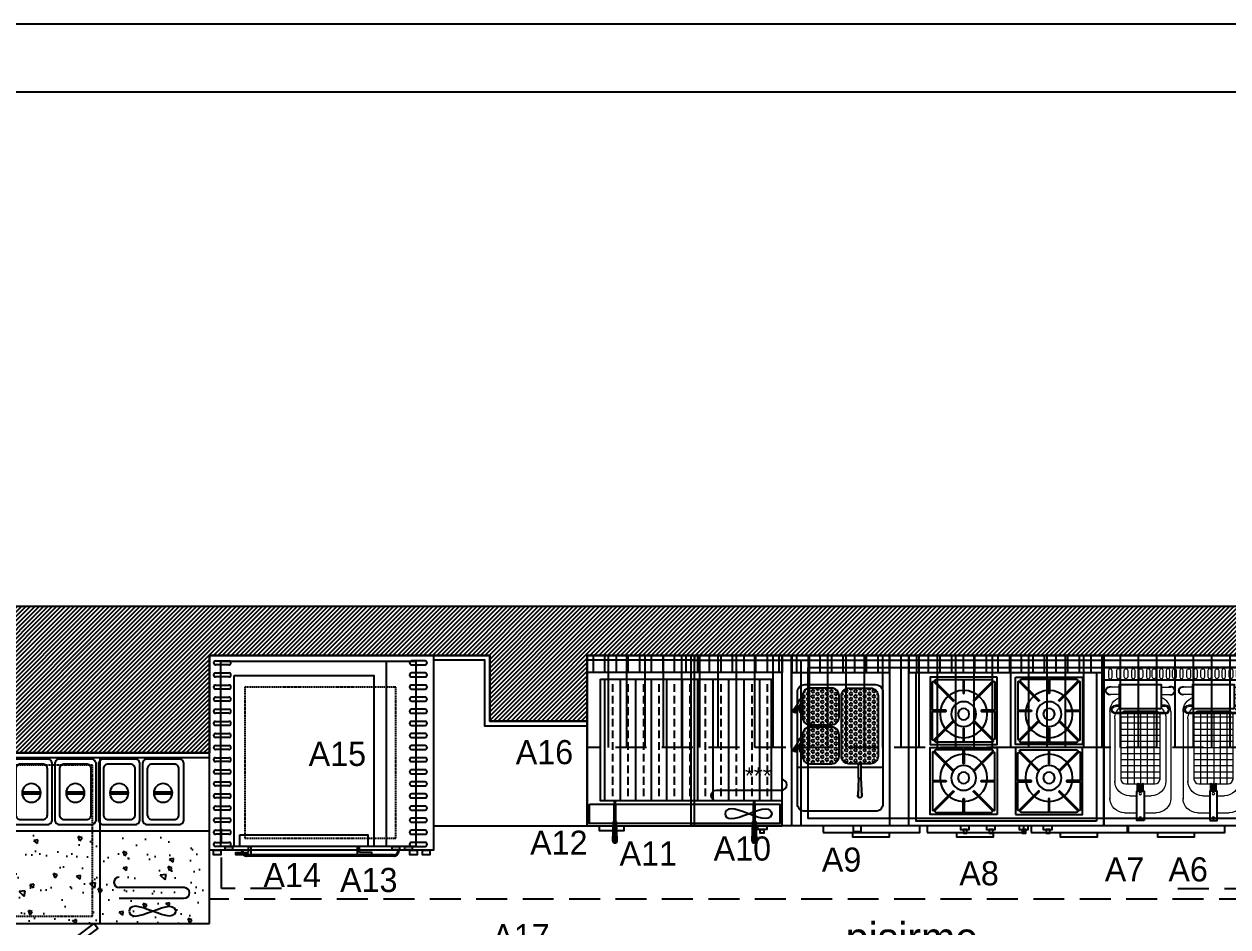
# Model space of a CAD drawing. Header units: millimetres. Extents: x 1322 to 4174, y 1889 to 3847.
# Drawn here: x 2623 to 3117, y 3476.9 to 3847.4 of the extents above; entities that cross this region are included whole.
import ezdxf

# ---------------------------------------------------------------- set-up
doc = ezdxf.new("R2010")
doc.units = ezdxf.units.MM
doc.linetypes.add('DASHED', pattern=[0.75, 0.5, -0.25])
doc.linetypes.add('HIDDENX2', pattern=[19.05, 12.7, -6.35])
doc.layers.add('hatch', color=137, linetype='Continuous')
doc.layers.add('MUTFAKEKİPMAN', color=1, linetype='Continuous')
doc.styles.get("Standard").update_dxf_attribs({"font": 'arial.ttf'})
doc.styles.add('TAKSİM', font='GOTHIC.TTF', dxfattribs={"height": 20})
doc.dimstyles.new('ISO-25', dxfattribs={"dimtxt": 2.5, "dimasz": 2.5, "dimexe": 1.25, "dimexo": 0.625, "dimtad": 1, "dimdec": 0, "dimtxsty": 'Standard', "dimcen": 2.5, "dimadec": 0, "dimazin": 0, "dimtfac": 1, "dimtdec": 0, "dimtmove": 0, "dimatfit": 3, "dimfxl": 1, "dimarcsym": 0})

# ---------------------------------------------------------------- blocks, each defined once
blk = doc.blocks.new('A$C0F9524AD')
at = {"layer": 'MUTFAKEKİPMAN'}
for points in [[(28.7, 57.61, 1), (27.03, 57.61), (27.4, 50.35), (28.33, 50.35)], [(2.19, 39.17, 1), (0.72, 38.39), (2.1, 36.57), (2.93, 37.01)], [(2.19, 23.14, 1), (0.72, 22.36), (2.1, 20.54), (2.93, 20.97)]]:
    blk.add_hatch(color=256, dxfattribs=at).paths.add_polyline_path(points)
h = blk.add_hatch(dxfattribs=at)
h.set_pattern_fill('HEX', color=256, scale=0.2, angle=180, style=0)
h.set_pattern_definition([(360, (-3709.6624, 5056.9235), (-1e-16, -1.099852), [0.635, -1.27]), (240, (-3709.6624, 5056.9235), (-0.95249977, 0.549926), [0.635, -1.27]), (300, (-3709.0274, 5056.9235), (-0.95249977, -0.549926), [0.635, -1.27])])
h.paths.add_polyline_path([(16.36, 29.47, 0.414214), (19.36, 32.47), (19.36, 41.47, 0.414214), (16.36, 44.47), (7.36, 44.47, 0.414214), (4.36, 41.47), (4.36, 32.47, 0.414214), (7.36, 29.47)])
h = blk.add_hatch(dxfattribs=at)
h.set_pattern_fill('HEX', color=256, scale=0.2, angle=180, style=0)
h.set_pattern_definition([(180, (3749.3886, 5040.9235), (-1e-16, -1.099852), [0.635, -1.27]), (300, (3749.3886, 5040.9235), (0.95249977, 0.549926), [0.635, -1.27]), (240, (3748.7536, 5040.9235), (0.95249977, -0.549926), [0.635, -1.27])])
h.paths.add_polyline_path([(32.36, 13.47, 0.414214), (35.36, 16.47), (35.36, 41.47, 0.414214), (32.36, 44.47), (23.36, 44.47, 0.414214), (20.36, 41.47), (20.36, 16.47, 0.414214), (23.36, 13.47)])
h = blk.add_hatch(dxfattribs=at)
h.set_pattern_fill('HEX', color=256, scale=0.2, angle=180, style=0)
h.set_pattern_definition([(360, (-3709.6624, 5040.9235), (-1e-16, -1.099852), [0.635, -1.27]), (240, (-3709.6624, 5040.9235), (-0.95249977, 0.549926), [0.635, -1.27]), (300, (-3709.0274, 5040.9235), (-0.95249977, -0.549926), [0.635, -1.27])])
h.paths.add_polyline_path([(16.36, 13.47, 0.414214), (19.36, 16.47), (19.36, 25.47, 0.414214), (16.36, 28.47), (7.36, 28.47, 0.414214), (4.36, 25.47), (4.36, 16.47, 0.414214), (7.36, 13.47)])
h = blk.add_hatch(dxfattribs=at)
h.set_pattern_fill('ANSI31', color=256, scale=1.5, angle=225, style=0)
h.set_pattern_definition([(270, (3692.638, 5064.124), (4.7625, -1e-15), [])])
h.paths.add_polyline_path([(0, 7), (0, 0), (40, 0), (40, 7)])
for p, q in [((27.4, 50.35), (27.03, 57.61)), ((28.33, 50.35), (28.7, 57.61)), ((27.4, 50.35), (28.33, 50.35)), ((27.4, 45.97), (2.32, 45.97)), ((37.32, 45.97), (28.33, 45.97)), ((2.1, 36.57), (0.72, 38.39)), ((2.1, 36.57), (2.93, 37.01)), ((2.93, 37.01), (2.19, 39.17)), ((2.1, 20.54), (0.72, 22.36)), ((2.1, 20.54), (2.93, 20.97)), ((2.93, 20.97), (2.19, 23.14))]:
    blk.add_line(p, q, dxfattribs=at)
for points in [[(40, 70), (0, 70), (0, 0), (40, 0)], [(28.5, 70), (25.22, 70), (25.22, 72.31), (28.5, 72.31)], [(40, 0), (0, 0), (0, 7), (40, 7)]]:
    blk.add_lwpolyline(points, close=True, dxfattribs=at)
for points in [[(37.32, 52.32), (37.32, 60.97, 0.414214), (34.32, 63.97), (5.32, 63.97, 0.414214), (2.32, 60.97), (2.32, 52.4)], [(2.32, 61.97), (2.32, 14.97, 0.414214), (5.32, 11.97), (34.32, 11.97, 0.414214), (37.32, 14.97), (37.32, 52.32)]]:
    blk.add_lwpolyline(points, format="xyb", dxfattribs=at)
for points in [[(27.4, 50.35), (27.4, 44.47), (28.33, 44.47), (28.33, 50.35)], [(4.28, 34.46), (4.28, 39.54), (3.34, 39.54), (3.34, 36.22)], [(4.28, 38.95), (4.28, 39.54)], [(2.1, 36.57), (3.45, 34.03), (4.28, 34.46), (2.93, 37.01)], [(2.1, 20.54), (3.45, 17.99), (4.28, 18.43), (2.93, 20.97)], [(4.28, 18.43), (4.28, 23.51), (3.34, 23.51), (3.34, 20.19)], [(4.28, 22.92), (4.28, 23.51)]]:
    blk.add_lwpolyline(points, dxfattribs=at)
for points in [[(7.36, 44.47), (16.36, 44.47, -0.414214), (19.36, 41.47), (19.36, 32.47, -0.414214), (16.36, 29.47), (7.36, 29.47, -0.414214), (4.36, 32.47), (4.36, 41.47, -0.414214)], [(32.36, 44.47), (23.36, 44.47, 0.414214), (20.36, 41.47), (20.36, 16.47, 0.414214), (23.36, 13.47), (32.36, 13.47, 0.414214), (35.36, 16.47), (35.36, 41.47, 0.414214)], [(7.36, 28.47), (16.36, 28.47, -0.414214), (19.36, 25.47), (19.36, 16.47, -0.414214), (16.36, 13.47), (7.36, 13.47, -0.414214), (4.36, 16.47), (4.36, 25.47, -0.414214)]]:
    blk.add_lwpolyline(points, format="xyb", close=True, dxfattribs=at)
for centre, start, end in [((27.86, 57.61), 341.437, 198.563), ((1.46, 38.78), 9.3801, 226.506), ((1.46, 22.75), 9.3801, 226.506)]:
    blk.add_arc(centre, 0.835, start, end, dxfattribs=at)
blk = doc.blocks.new('A$C71D9588E')
at = {"layer": 'MUTFAKEKİPMAN', "linetype": 'Continuous', "lineweight": 0}
for p, q in [((6.5, 57), (2.5, 57)), ((23.5, 57), (27.5, 57)), ((36.5, 57), (32.5, 57)), ((53.5, 57), (57.5, 57)), ((6.5, 54), (2.5, 54)), ((4.75, 49.5), (6.5, 49.5)), ((23.5, 54), (27.5, 54)), ((23.5, 49.5), (25.25, 49.5)), ((36.5, 54), (32.5, 54)), ((34.75, 49.5), (36.5, 49.5)), ((53.5, 54), (57.5, 54)), ((53.5, 49.5), (55.25, 49.5)), ((2.5, 47), (2.5, 11)), ((4.75, 49), (6.5, 49)), ((4.75, 46.5), (25.25, 46.5)), ((4.75, 46), (25.25, 46)), ((7, 45.25), (7, 18.85)), ((23, 44.75), (7, 44.75)), ((21, 47.25), (9, 47.25)), ((9.5, 47.25), (9.5, 46.5)), ((9.5, 46), (9.5, 17.25)), ((12.2, 47.25), (12.2, 46.5)), ((12.2, 46), (12.2, 17.25)), ((14.9, 47.25), (14.9, 46.5)), ((14.9, 46), (14.9, 17.25)), ((17.6, 47.25), (17.6, 46.5)), ((17.6, 46), (17.6, 17.25)), ((20.3, 47.25), (20.3, 46.5)), ((20.3, 46), (20.3, 17.25)), ((23, 45.25), (23, 18.85)), ((23.5, 49), (25.25, 49)), ((27.5, 47), (27.5, 11)), ((32.5, 47), (32.5, 11)), ((34.75, 49), (36.5, 49)), ((34.75, 46.5), (55.25, 46.5)), ((34.75, 46), (55.25, 46)), ((37, 45.25), (37, 18.85)), ((53, 44.75), (37, 44.75)), ((51, 47.25), (39, 47.25)), ((39.5, 47.25), (39.5, 46.5)), ((39.5, 46), (39.5, 17.25)), ((42.2, 47.25), (42.2, 46.5)), ((42.2, 46), (42.2, 17.25)), ((44.9, 47.25), (44.9, 46.5)), ((44.9, 46), (44.9, 17.25)), ((47.6, 47.25), (47.6, 46.5)), ((47.6, 46), (47.6, 17.25)), ((50.3, 47.25), (50.3, 46.5)), ((50.3, 46), (50.3, 17.25)), ((53, 45.25), (53, 18.85)), ((53.5, 49), (55.25, 49)), ((57.5, 47), (57.5, 11)), ((4.5, 44), (4.5, 18)), ((23, 42.25), (7, 42.25)), ((23, 39.75), (7, 39.75)), ((25.5, 44), (25.5, 18)), ((34.5, 44), (34.5, 18)), ((53, 42.25), (37, 42.25)), ((53, 39.75), (37, 39.75)), ((55.5, 44), (55.5, 18)), ((23, 37.25), (7, 37.25)), ((23, 34.75), (7, 34.75)), ((53, 37.25), (37, 37.25)), ((53, 34.75), (37, 34.75)), ((23, 32.25), (7, 32.25)), ((23, 29.75), (7, 29.75)), ((53, 32.25), (37, 32.25)), ((53, 29.75), (37, 29.75)), ((23, 27.25), (7, 27.25)), ((23, 24.75), (7, 24.75)), ((53, 27.25), (37, 27.25)), ((53, 24.75), (37, 24.75)), ((23, 22.25), (7, 22.25)), ((53, 22.25), (37, 22.25)), ((23, 19.75), (7, 19.75)), ((13.75, 17.25), (9, 17.25)), ((13.75, 14.25), (13.75, 17.25)), ((14.25, 14.25), (14.25, 17.25)), ((14.75, 17.25), (14.25, 17.25)), ((14.75, 14.25), (14.75, 17.25)), ((15.25, 14.25), (15.25, 17.25)), ((15.75, 17.25), (15.25, 17.25)), ((15.75, 14.25), (15.75, 17.25)), ((16.25, 14.25), (16.25, 17.25)), ((21, 17.25), (16.25, 17.25)), ((53, 19.75), (37, 19.75)), ((43.75, 17.25), (39, 17.25)), ((43.75, 14.25), (43.75, 17.25)), ((44.25, 14.25), (44.25, 17.25)), ((44.75, 17.25), (44.25, 17.25)), ((44.75, 14.25), (44.75, 17.25)), ((45.25, 14.25), (45.25, 17.25)), ((45.75, 17.25), (45.25, 17.25)), ((45.75, 14.25), (45.75, 17.25)), ((46.25, 14.25), (46.25, 17.25)), ((51, 17.25), (46.25, 17.25)), ((13.5, 12.4), (10.5, 12.4)), ((19.5, 12.4), (16.5, 12.4)), ((43.5, 12.4), (40.5, 12.4)), ((49.5, 12.4), (46.5, 12.4)), ((13.5, 5.4), (8.5, 5.4)), ((21.5, 5.4), (16.5, 5.4)), ((43.5, 5.4), (38.5, 5.4)), ((51.5, 5.4), (46.5, 5.4))]:
    blk.add_line(p, q, dxfattribs=at)
at = {"layer": 'MUTFAKEKİPMAN'}
for points in [[(0, 65), (60, 65), (60, 60), (0, 60)], [(0, 0), (60, 0), (60, 60), (0, 60)], [(6.5, 48), (23.5, 48), (23.5, 58), (6.5, 58)], [(36.5, 48), (53.5, 48), (53.5, 58), (36.5, 58)], [(16.5, 2.25), (13.5, 2.25), (13.5, 14.25), (16.5, 14.25)], [(43.5, 2.25), (46.5, 2.25), (46.5, 14.25), (43.5, 14.25)]]:
    blk.add_lwpolyline(points, close=True, dxfattribs=at)
at = {"layer": 'MUTFAKEKİPMAN', "linetype": 'Continuous', "lineweight": 0}
for points in [[(2.62, 63.78, 0.999894), (1.12, 63.78), (1.12, 61.18, 1), (2.62, 61.18), (2.62, 63.78)], [(5.62, 63.78), (5.62, 61.18, -1), (4.12, 61.18), (4.12, 63.78, -0.999894), (5.62, 63.78)], [(8.55, 63.78, 0.999894), (7.05, 63.78), (7.05, 61.18, 1), (8.55, 61.18), (8.55, 63.78)], [(11.55, 63.78), (11.55, 61.18, -1), (10.05, 61.18), (10.05, 63.78, -0.999894), (11.55, 63.78)], [(14.3, 63.78, 0.999894), (12.8, 63.78), (12.8, 61.18, 1), (14.3, 61.18), (14.3, 63.78)], [(17.3, 63.78), (17.3, 61.18, -1), (15.8, 61.18), (15.8, 63.78, -0.999894), (17.3, 63.78)], [(20.12, 63.78, 0.999894), (18.62, 63.78), (18.62, 61.18, 1), (20.12, 61.18), (20.12, 63.78)], [(23.12, 63.78), (23.12, 61.18, -1), (21.62, 61.18), (21.62, 63.78, -0.999894), (23.12, 63.78)], [(25.87, 63.78, 0.999894), (24.37, 63.78), (24.37, 61.18, 1), (25.87, 61.18), (25.87, 63.78)], [(28.87, 63.78), (28.87, 61.18, -1), (27.37, 61.18), (27.37, 63.78, -0.999894), (28.87, 63.78)], [(31.75, 63.78, 0.999894), (30.25, 63.78), (30.25, 61.18, 1), (31.75, 61.18), (31.75, 63.78)], [(34.35, 63.78), (34.35, 61.18, -1), (32.85, 61.18), (32.85, 63.78, -0.999894), (34.35, 63.78)], [(37.14, 63.78), (37.14, 61.18, -1), (35.64, 61.18), (35.64, 63.78, -0.999894), (37.14, 63.78)], [(40.13, 63.78, 0.999894), (38.63, 63.78), (38.63, 61.18, 1), (40.13, 61.18), (40.13, 63.78)], [(42.54, 63.78), (42.54, 61.18, -1), (41.04, 61.18), (41.04, 63.78, -0.999894), (42.54, 63.78)], [(45.54, 63.78, 0.999894), (44.04, 63.78), (44.04, 61.18, 1), (45.54, 61.18), (45.54, 63.78)], [(48.64, 63.78), (48.64, 61.18, -1), (47.14, 61.18), (47.14, 63.78, -0.999894), (48.64, 63.78)], [(51.64, 63.78, 0.999894), (50.14, 63.78), (50.14, 61.18, 1), (51.64, 61.18), (51.64, 63.78)], [(54.75, 63.78), (54.75, 61.18, -1), (53.25, 61.18), (53.25, 63.78, -0.999894), (54.75, 63.78)], [(58.13, 63.68), (58.13, 61.08, -1), (56.63, 61.08), (56.63, 63.68, -0.999894), (58.13, 63.68)]]:
    blk.add_lwpolyline(points, format="xyb", dxfattribs=at)
for centre in [(15, 13.25), (45, 13.25), (15, 3.25), (45, 3.25)]:
    blk.add_circle(centre, 0.5, dxfattribs=at)
at = {"layer": 'MUTFAKEKİPMAN', "linetype": 'Continuous', "lineweight": 0, "extrusion": (0, 0, -1)}
for centre, radius, start, end in [((-2.5, 55.5), 1.8, 236.4427, 123.5573), ((-2.5, 55.5), 1.5, 270.0011, 90), ((-32.5, 55.5), 1.8, 236.4427, 123.5573), ((-32.5, 55.5), 1.5, 270.0011, 90), ((-8.5, 47), 6, 0, 70.5288), ((-4.75, 47.75), 1.75, 270, 90), ((-38.5, 47), 6, 0, 70.5288), ((-34.75, 47.75), 1.75, 270, 90), ((-4.75, 47.75), 1.25, 270, 90), ((-34.75, 47.75), 1.25, 270, 90), ((-9, 19.25), 2, 270, 0), ((-21, 19.25), 2, 180, 270), ((-39, 19.25), 2, 270, 0), ((-51, 19.25), 2, 180, 270)]:
    blk.add_arc(centre, radius, start, end, dxfattribs=at)
at = {"layer": 'MUTFAKEKİPMAN', "linetype": 'Continuous', "lineweight": 0}
for centre, radius, start, end in [((27.5, 55.5), 1.8, 236.4427, 123.5573), ((27.5, 55.5), 1.5, 270.0011, 90), ((57.5, 55.5), 1.8, 236.4427, 123.5573), ((57.5, 55.5), 1.5, 270.0011, 90), ((21.5, 47), 6, 0, 70.5288), ((25.25, 47.75), 1.75, 270, 90), ((51.5, 47), 6, 0, 70.5288), ((55.25, 47.75), 1.75, 270, 90), ((10.5, 44), 6, 160.5288, 180), ((10.5, 44), 6, 131.8103, 155.3757), ((9, 45.25), 2, 157.9757, 180), ((9, 45.25), 2, 90, 141.3178), ((21, 45.25), 2, 38.6822, 90), ((21, 45.25), 2, 0, 22.0243), ((19.5, 44), 6, 24.6243, 48.1897), ((19.5, 44), 6, 0, 19.4712), ((25.25, 47.75), 1.25, 270, 90), ((40.5, 44), 6, 160.5288, 180), ((40.5, 44), 6, 131.8103, 155.3757), ((39, 45.25), 2, 157.9757, 180), ((39, 45.25), 2, 90, 141.3178), ((51, 45.25), 2, 38.6822, 90), ((51, 45.25), 2, 0, 22.0243), ((49.5, 44), 6, 24.6243, 48.1897), ((49.5, 44), 6, 0, 19.4712), ((55.25, 47.75), 1.25, 270, 90), ((10.5, 18.4), 6, 180, 270), ((14, 17.25), 0.25, 0, 180), ((15, 17.25), 0.25, 0, 180), ((16, 17.25), 0.25, 0, 180), ((19.5, 18.4), 6, 270, 0), ((40.5, 18.4), 6, 180, 270), ((44, 17.25), 0.25, 0, 180), ((45, 17.25), 0.25, 0, 180), ((46, 17.25), 0.25, 0, 180), ((49.5, 18.4), 6, 270, 0), ((8.5, 11.4), 6, 180, 270), ((21.5, 11.4), 6, 270, 0), ((38.5, 11.4), 6, 180, 270), ((51.5, 11.4), 6, 270, 0)]:
    blk.add_arc(centre, radius, start, end, dxfattribs=at)
blk = doc.blocks.new('A$C69144682')
at = {"layer": 'MUTFAKEKİPMAN'}
for points in [[(0, 82.35), (92, 82.35), (92, 2.35), (0, 2.35)], [(1.67, 2.35), (4.73, 2.35), (4.73, 0.44), (1.67, 0.44)], [(82.21, 2.35), (85.28, 2.35), (85.28, 0.44), (82.21, 0.44)], [(87.4, 2.35), (90.46, 2.35), (90.46, 0.44), (87.4, 0.44)]]:
    blk.add_lwpolyline(points, close=True, dxfattribs=at)
for points in [[(2.52, 80.1), (8.02, 80.1)], [(88.48, 80.1), (82.98, 80.1)], [(8.02, 78.47), (2.52, 78.47)], [(2.52, 75.13), (8.02, 75.13)], [(82.98, 78.47), (88.48, 78.47)], [(88.48, 75.13), (82.98, 75.13)], [(8.02, 73.5), (2.52, 73.5)], [(2.52, 70.16), (8.02, 70.16)], [(82.98, 73.5), (88.48, 73.5)], [(88.48, 70.16), (82.98, 70.16)], [(8.02, 68.53), (2.52, 68.53)], [(2.52, 65.2), (8.02, 65.2)], [(82.98, 68.53), (88.48, 68.53)], [(88.48, 65.2), (82.98, 65.2)], [(8.02, 63.57), (2.52, 63.57)], [(2.52, 60.23), (8.02, 60.23)], [(82.98, 63.57), (88.48, 63.57)], [(88.48, 60.23), (82.98, 60.23)], [(8.02, 58.6), (2.52, 58.6)], [(2.52, 55.26), (8.02, 55.26)], [(82.98, 58.6), (88.48, 58.6)], [(88.48, 55.26), (82.98, 55.26)], [(8.02, 53.63), (2.52, 53.63)], [(2.52, 50.3), (8.02, 50.3)], [(82.98, 53.63), (88.48, 53.63)], [(88.48, 50.3), (82.98, 50.3)], [(8.02, 48.67), (2.52, 48.67)], [(2.52, 45.33), (8.02, 45.33)], [(82.98, 48.67), (88.48, 48.67)], [(88.48, 45.33), (82.98, 45.33)], [(8.02, 43.7), (2.52, 43.7)], [(2.52, 40.36), (8.02, 40.36)], [(82.98, 43.7), (88.48, 43.7)], [(88.48, 40.36), (82.98, 40.36)], [(8.02, 38.73), (2.52, 38.73)], [(2.52, 35.39), (8.02, 35.39)], [(82.98, 38.73), (88.48, 38.73)], [(88.48, 35.39), (82.98, 35.39)], [(8.02, 33.77), (2.52, 33.77)], [(2.52, 30.43), (8.02, 30.43)], [(82.98, 33.77), (88.48, 33.77)], [(88.48, 30.43), (82.98, 30.43)], [(8.02, 28.8), (2.52, 28.8)], [(2.52, 25.46), (8.02, 25.46)], [(82.98, 28.8), (88.48, 28.8)], [(88.48, 25.46), (82.98, 25.46)], [(8.02, 23.83), (2.52, 23.83)], [(2.52, 20.49), (8.02, 20.49)], [(82.98, 23.83), (88.48, 23.83)], [(88.48, 20.49), (82.98, 20.49)], [(8.02, 18.87), (2.52, 18.87)], [(2.52, 15.53), (8.02, 15.53)], [(82.98, 18.87), (88.48, 18.87)], [(88.48, 15.53), (82.98, 15.53)], [(8.02, 13.9), (2.52, 13.9)], [(2.52, 10.56), (8.02, 10.56)], [(82.98, 13.9), (88.48, 13.9)], [(88.48, 10.56), (82.98, 10.56)], [(8.02, 8.93), (2.52, 8.93)], [(2.52, 5.59), (8.02, 5.59)], [(82.98, 8.93), (88.48, 8.93)], [(88.48, 5.59), (82.98, 5.59)], [(8.02, 3.97), (2.52, 3.97)], [(82.98, 3.97), (88.48, 3.97)]]:
    blk.add_lwpolyline(points, dxfattribs=at)
at = {"layer": 'MUTFAKEKİPMAN', "linetype": 'DASHED'}
blk.add_lwpolyline([(14.51, 7.35), (76.51, 7.35), (76.51, 69.35), (14.51, 69.35)], close=True, dxfattribs=at)
at = {"layer": 'MUTFAKEKİPMAN', "linetype": 'HIDDENX2', "ltscale": 10}
for points in [[(77.26, 2.35), (77.77, 2.35), (77.77, 2, -0.414214), (75.77, 0), (15.25, 0, -0.414214), (13.25, 2), (13.25, 2.35), (13.76, 2.35)], [(77.26, 2.35, -0.472507), (75.77, 0.5), (15.25, 0.5, -0.472507), (13.76, 2.35)]]:
    blk.add_lwpolyline(points, format="xyb", dxfattribs=at)
at = {"layer": 'MUTFAKEKİPMAN'}
for centre, start, end in [((2.52, 79.28), 90, 270), ((8.02, 79.28), 270, 90), ((82.98, 79.28), 90, 270), ((88.48, 79.28), 270, 90), ((2.52, 74.32), 90, 270), ((8.02, 74.32), 270, 90), ((82.98, 74.32), 90, 270), ((88.48, 74.32), 270, 90), ((2.52, 69.35), 90, 270), ((8.02, 69.35), 270, 90), ((82.98, 69.35), 90, 270), ((88.48, 69.35), 270, 90), ((2.52, 64.38), 90, 270), ((8.02, 64.38), 270, 90), ((82.98, 64.38), 90, 270), ((88.48, 64.38), 270, 90), ((2.52, 59.41), 90, 270), ((8.02, 59.41), 270, 90), ((82.98, 59.41), 90, 270), ((88.48, 59.41), 270, 90), ((2.52, 54.45), 90, 270), ((8.02, 54.45), 270, 90), ((82.98, 54.45), 90, 270), ((88.48, 54.45), 270, 90), ((2.52, 49.48), 90, 270), ((8.02, 49.48), 270, 90), ((82.98, 49.48), 90, 270), ((88.48, 49.48), 270, 90), ((2.52, 44.51), 90, 270), ((8.02, 44.51), 270, 90), ((82.98, 44.51), 90, 270), ((88.48, 44.51), 270, 90), ((2.52, 39.55), 90, 270), ((8.02, 39.55), 270, 90), ((82.98, 39.55), 90, 270), ((88.48, 39.55), 270, 90), ((2.52, 34.58), 90, 270), ((8.02, 34.58), 270, 90), ((82.98, 34.58), 90, 270), ((88.48, 34.58), 270, 90), ((2.52, 29.61), 90, 270), ((8.02, 29.61), 270, 90), ((82.98, 29.61), 90, 270), ((88.48, 29.61), 270, 90), ((2.52, 24.65), 90, 270), ((8.02, 24.65), 270, 90), ((82.98, 24.65), 90, 270), ((88.48, 24.65), 270, 90), ((2.52, 19.68), 90, 270), ((8.02, 19.68), 270, 90), ((82.98, 19.68), 90, 270), ((88.48, 19.68), 270, 90), ((2.52, 14.71), 90, 270), ((8.02, 14.71), 270, 90), ((82.98, 14.71), 90, 270), ((88.48, 14.71), 270, 90), ((2.52, 9.75), 90, 270), ((8.02, 9.75), 270, 90), ((82.98, 9.75), 90, 270), ((88.48, 9.75), 270, 90), ((2.52, 4.78), 90, 270), ((8.02, 4.78), 270, 90), ((82.98, 4.78), 90, 270), ((88.48, 4.78), 270, 90)]:
    blk.add_arc(centre, 0.814, start, end, dxfattribs=at)
blk = doc.blocks.new('A$C481A7C13')
at = {"layer": 'MUTFAKEKİPMAN'}
h = blk.add_hatch(dxfattribs=at)
h.set_pattern_fill('ANSI31', color=256, scale=1.5, angle=45, style=0)
h.set_pattern_definition([(90, (-2508.419, -6412.801), (-4.7625, 9e-16), [])])
h.paths.add_polyline_path([(0, 72.92), (0, 65.92), (80, 65.92), (80, 72.92)])
for points in [[(0, 2.92), (80, 2.92), (80, 72.92), (0, 72.92)], [(80, 65.92), (0, 65.92), (0, 72.92), (80, 72.92)], [(3, 4.92), (77, 4.92), (77, 65.92), (3, 65.92)], [(21.2, 2.92), (24.84, 2.92), (24.84, 1.46), (21.2, 1.46)], [(22.17, 1.46), (23.62, 1.46), (23.62, 0), (22.17, 0)], [(31.05, 2.92), (34.69, 2.92), (34.69, 1.46), (31.05, 1.46)], [(32.02, 1.46), (33.47, 1.46), (33.47, 0), (32.02, 0)], [(44.56, 2.92), (48.2, 2.92), (48.2, 1.46), (44.56, 1.46)], [(45.52, 1.46), (46.98, 1.46), (46.98, 0), (45.52, 0)], [(55.2, 2.92), (58.84, 2.92), (58.84, 1.46), (55.2, 1.46)], [(56.16, 1.46), (57.62, 1.46), (57.62, 0), (56.16, 0)]]:
    blk.add_lwpolyline(points, close=True, dxfattribs=at)
for points in [[(36.24, 63.92), (8.73, 63.92), (8.73, 36.4), (36.24, 36.4), (36.24, 63.92)], [(43.76, 63.92), (71.27, 63.92), (71.27, 36.4), (43.76, 36.4), (43.76, 63.92)], [(36.24, 7.55), (8.73, 7.55), (8.73, 35.06), (36.24, 35.06), (36.24, 7.55)], [(43.76, 7.55), (71.27, 7.55), (71.27, 35.06), (43.76, 35.06), (43.76, 7.55)]]:
    blk.add_lwpolyline(points, dxfattribs=at)
for points in [[(22.25, 62.97), (22.25, 57.5, 0.414214), (22.44, 57.31), (22.53, 57.31, 0.414214), (22.72, 57.5), (22.72, 62.97), (33.82, 62.97, -0.668179), (34.16, 62.17), (26.51, 54.52, 0.810443), (26.89, 54.24), (34.81, 62.16, -0.668179), (35.3, 61.96), (35.3, 50.4), (29.82, 50.4, 0.414214), (29.63, 50.21), (29.63, 50.11, 0.414214), (29.82, 49.92), (35.3, 49.92), (35.3, 38.82, -0.668179), (34.49, 38.49), (26.85, 46.13, 0.810443), (26.56, 45.75), (34.48, 37.83, -0.668179), (34.28, 37.35), (22.72, 37.35), (22.72, 42.82, 0.414214), (22.53, 43.01), (22.44, 43.01, 0.414214), (22.25, 42.82), (22.25, 37.35), (11.14, 37.35, -0.668179), (10.81, 38.15), (18.45, 45.79, 0.810443), (18.07, 46.08), (10.15, 38.16, -0.668179), (9.67, 38.36), (9.67, 49.92), (15.14, 49.92, 0.414214), (15.33, 50.11), (15.33, 50.21, 0.414214), (15.14, 50.4), (9.67, 50.4), (9.67, 61.96, -0.668179), (10.15, 62.16), (18.07, 54.24, 0.810443), (18.45, 54.52), (10.81, 62.17, -0.668179), (11.14, 62.97)], [(57.75, 62.97), (57.75, 57.5, -0.414214), (57.56, 57.31), (57.47, 57.31, -0.414214), (57.28, 57.5), (57.28, 62.97), (46.18, 62.97, 0.668179), (45.84, 62.17), (53.49, 54.52, -0.810443), (53.11, 54.24), (45.19, 62.16, 0.668179), (44.7, 61.96), (44.7, 50.4), (50.18, 50.4, -0.414214), (50.37, 50.21), (50.37, 50.11, -0.414214), (50.18, 49.92), (44.7, 49.92), (44.7, 38.82, 0.668179), (45.51, 38.49), (53.15, 46.13, -0.810443), (53.44, 45.75), (45.52, 37.83, 0.668179), (45.72, 37.35), (57.28, 37.35), (57.28, 42.82, -0.414214), (57.47, 43.01), (57.56, 43.01, -0.414214), (57.75, 42.82), (57.75, 37.35), (68.86, 37.35, 0.668179), (69.19, 38.15), (61.55, 45.79, -0.810443), (61.93, 46.08), (69.85, 38.16, 0.668179), (70.33, 38.36), (70.33, 49.92), (64.86, 49.92, -0.414214), (64.67, 50.11), (64.67, 50.21, -0.414214), (64.86, 50.4), (70.33, 50.4), (70.33, 61.96, 0.668179), (69.85, 62.16), (61.93, 54.24, -0.810443), (61.55, 54.52), (69.19, 62.17, 0.668179), (68.86, 62.97)], [(22.25, 8.49), (22.25, 13.97, -0.414214), (22.44, 14.16), (22.53, 14.16, -0.414214), (22.72, 13.97), (22.72, 8.49), (33.82, 8.49, 0.668179), (34.16, 9.3), (26.51, 16.94, -0.810443), (26.89, 17.23), (34.81, 9.31, 0.668179), (35.3, 9.51), (35.3, 21.07), (29.82, 21.07, -0.414214), (29.63, 21.26), (29.63, 21.35, -0.414214), (29.82, 21.54), (35.3, 21.54), (35.3, 32.65, 0.668179), (34.49, 32.98), (26.85, 25.34, -0.810443), (26.56, 25.72), (34.48, 33.64, 0.668179), (34.28, 34.12), (22.72, 34.12), (22.72, 28.65, -0.414214), (22.53, 28.46), (22.44, 28.46, -0.414214), (22.25, 28.65), (22.25, 34.12), (11.14, 34.12, 0.668179), (10.81, 33.31), (18.45, 25.67, -0.810443), (18.07, 25.38), (10.15, 33.3, 0.668179), (9.67, 33.1), (9.67, 21.54), (15.14, 21.54, -0.414214), (15.33, 21.35), (15.33, 21.26, -0.414214), (15.14, 21.07), (9.67, 21.07), (9.67, 9.51, 0.668179), (10.15, 9.31), (18.07, 17.23, -0.810443), (18.45, 16.94), (10.81, 9.3, 0.668179), (11.14, 8.49)], [(57.75, 8.49), (57.75, 13.97, 0.414214), (57.56, 14.16), (57.47, 14.16, 0.414214), (57.28, 13.97), (57.28, 8.49), (46.18, 8.49, -0.668179), (45.84, 9.3), (53.49, 16.94, 0.810443), (53.11, 17.23), (45.19, 9.31, -0.668179), (44.7, 9.51), (44.7, 21.07), (50.18, 21.07, 0.414214), (50.37, 21.26), (50.37, 21.35, 0.414214), (50.18, 21.54), (44.7, 21.54), (44.7, 32.65, -0.668179), (45.51, 32.98), (53.15, 25.34, 0.810443), (53.44, 25.72), (45.52, 33.64, -0.668179), (45.72, 34.12), (57.28, 34.12), (57.28, 28.65, 0.414214), (57.47, 28.46), (57.56, 28.46, 0.414214), (57.75, 28.65), (57.75, 34.12), (68.86, 34.12, -0.668179), (69.19, 33.31), (61.55, 25.67, 0.810443), (61.93, 25.38), (69.85, 33.3, -0.668179), (70.33, 33.1), (70.33, 21.54), (64.86, 21.54, 0.414214), (64.67, 21.35), (64.67, 21.26, 0.414214), (64.86, 21.07), (70.33, 21.07), (70.33, 9.51, -0.668179), (69.85, 9.31), (61.93, 17.23, 0.810443), (61.55, 16.94), (69.19, 9.3, -0.668179), (68.86, 8.49)]]:
    blk.add_lwpolyline(points, format="xyb", close=True, dxfattribs=at)
for centre, radius in [((22.48, 48.82), 9.68), ((57.52, 48.82), 9.68), ((22.48, 48.82), 5.09), ((22.48, 48.82), 2.34), ((57.52, 48.82), 5.09), ((57.52, 48.82), 2.34), ((22.48, 22.65), 9.68), ((57.52, 22.65), 9.68), ((22.48, 22.65), 5.09), ((22.48, 22.65), 2.34), ((57.52, 22.65), 5.09), ((57.52, 22.65), 2.34)]:
    blk.add_circle(centre, radius, dxfattribs=at)
blk = doc.blocks.new('A$C599F449E')
at = {"layer": 'MUTFAKEKİPMAN'}
blk.add_line((67.85, 79.54), (67.85, 3.54), dxfattribs=at)
for points in [[(0, 79.54), (80, 79.54), (80, 3.54), (0, 3.54)], [(5.44, 73.59), (62.67, 73.59), (62.67, 3.54), (5.44, 3.54)], [(7.79, 8.25), (60.31, 8.25), (60.31, 3.54), (7.79, 3.54)], [(1.67, 3.54), (4.73, 3.54), (4.73, 2.12), (1.67, 2.12)], [(70.21, 3.53), (73.28, 3.53), (73.28, 2.12), (70.21, 2.12)], [(75.4, 3.53), (78.46, 3.53), (78.46, 2.12), (75.4, 2.12)]]:
    blk.add_lwpolyline(points, close=True, dxfattribs=at)
for points in [[(11.27, 0), (6.14, 0), (6.15, 1), (11.27, 1)], [(11.27, 1), (11.27, 3.53), (12.27, 3.53), (12.27, 0), (11.27, 0)], [(56.83, 1), (56.83, 3.53), (55.83, 3.53), (55.83, 0), (56.83, 0)], [(56.83, 0), (61.96, 0), (61.95, 1), (56.83, 1)]]:
    blk.add_lwpolyline(points, dxfattribs=at)
blk = doc.blocks.new('A$C01E77913')
at = {"layer": 'MUTFAKEKİPMAN'}
for points in [[(2, 26.8), (15, 26.8, -0.414214), (17, 24.8), (17, 2, -0.414214), (15, 0), (2, 0, -0.414214), (0, 2), (0, 24.8, -0.414214)], [(4, 24.8), (13, 24.8, -0.414214), (15, 22.8), (15, 4, -0.414214), (13, 2), (4, 2, -0.414214), (2, 4), (2, 22.8, -0.414214)]]:
    blk.add_lwpolyline(points, format="xyb", close=True, dxfattribs=at)
blk.add_lwpolyline([(4.71, 14.27), (12.21, 14.27), (12.21, 13.52), (4.71, 13.52)], close=True, dxfattribs=at)
blk.add_circle((8.46, 13.87), 3.82, dxfattribs=at)
blk = doc.blocks.new('143-70-M')
at = {"layer": 'MUTFAKEKİPMAN'}
for p, q in [((27.4, -97.49), (27.4, 45.51)), ((-30.27, -60.49), (-30.27, -87.16)), ((-25.92, -87.16), (-25.92, -60.49)), ((-37.4, -65.97), (-37.58, -67.11)), ((-37.58, -67.11), (-37.4, -68.57)), ((-36.95, -65.15), (-37.4, -65.97)), ((-37.4, -68.57), (-36.95, -70.27)), ((-36.31, -64.66), (-36.95, -65.15)), ((-35.57, -64.5), (-36.31, -64.66)), ((-34.84, -64.66), (-35.57, -64.5)), ((-34.2, -65.15), (-34.84, -64.66)), ((-33.74, -65.97), (-34.2, -65.15)), ((-34.2, -70.27), (-33.74, -68.57)), ((-33.57, -67.11), (-33.74, -65.97)), ((-33.74, -68.57), (-33.57, -67.11)), ((-36.95, -70.27), (-36.31, -72.13)), ((-36.31, -72.13), (-35.57, -74.08)), ((-36.31, -76.03), (-35.57, -74.08)), ((-35.57, -74.08), (-34.84, -72.13)), ((-35.57, -74.08), (-34.84, -76.03)), ((-34.84, -72.13), (-34.2, -70.27)), ((-37.4, -79.6), (-36.95, -77.89)), ((-36.95, -77.89), (-36.31, -76.03)), ((-34.84, -76.03), (-34.2, -77.89)), ((-34.2, -77.89), (-33.74, -79.6)), ((-37.58, -81.05), (-37.4, -79.6)), ((-37.4, -82.2), (-37.58, -81.05)), ((-36.95, -83.01), (-37.4, -82.2)), ((-36.31, -83.5), (-36.95, -83.01)), ((-35.57, -83.67), (-36.31, -83.5)), ((-34.84, -83.5), (-35.57, -83.67)), ((-34.2, -83.01), (-34.84, -83.5)), ((-33.74, -82.2), (-34.2, -83.01)), ((-33.74, -79.6), (-33.57, -81.05)), ((-33.57, -81.05), (-33.74, -82.2))]:
    blk.add_line(p, q, dxfattribs=at)
for points in [[(-40.6, -97.49), (29.4, -97.49), (29.4, 45.51), (-40.6, 45.51)], [(-2.6, 45.51), (-2.6, -97.49), (29.4, -97.49), (29.4, 45.51)], [(-68.42, 10.3), (-42.65, 44.41), (-40.6, 42.87), (-66.37, 8.76)], [(-68.42, -17.53), (-42.65, -51.64), (-40.6, -50.09), (-66.37, -15.98)]]:
    blk.add_lwpolyline(points, close=True, dxfattribs=at)
at = {"layer": 'MUTFAKEKİPMAN', "linetype": 'DASHED'}
blk.add_lwpolyline([(24.4, -49.49), (24.4, 42.51), (-37.6, 42.51), (-37.6, -49.49)], close=True, dxfattribs=at)
at = {"layer": 'MUTFAKEKİPMAN', "const_width": 0.427}
for points in [[(-66.72, 12.55), (-68.04, 13.54), (-63.78, 19.18), (-62.69, 20.62)], [(-66.72, -19.77), (-68.04, -20.77), (-63.78, -26.41), (-62.69, -27.85)]]:
    blk.add_lwpolyline(points, dxfattribs=at)
at = {"layer": 'MUTFAKEKİPMAN'}
blk.add_lwpolyline([(27.4, -52.49), (-40.6, -52.49)], dxfattribs=at)
for centre, radius, start, end in [((-40.6, 42.87), 42.75, 229.4908, 270), ((-40.6, -50.09), 42.75, 90, 130.5092), ((-23.75, -60.49), 2.17, 0, 180), ((-28.09, -87.16), 2.17, 180, 0)]:
    blk.add_arc(centre, radius, start, end, dxfattribs=at)
at = {"layer": 'MUTFAKEKİPMAN', "xscale": -1, "rotation": 90}
for p in [(26.8, 38), (26.8, 20), (26.8, 2), (26.8, -16), (26.8, -34), (26.8, -52), (26.8, -70)]:
    blk.add_blockref('A$C01E77913', p, dxfattribs=at)
blk = doc.blocks.new('A$C17F478AF')
at = {"layer": 'MUTFAKEKİPMAN'}
blk.add_line((0, 72.6), (229.26, 72.6), dxfattribs=at)
for points in [[(0, 4.6), (0, 74.6), (229.26, 74.6), (229.26, 4.6)], [(48, 69.6), (226.26, 69.6), (226.26, 7.6), (48, 7.6)], [(16.44, 7.62), (17.9, 7.8), (19.6, 8.25), (21.46, 8.89), (23.41, 9.63), (25.36, 10.36), (27.22, 11), (28.93, 11.46), (30.38, 11.63), (31.53, 11.46), (32.34, 11), (32.83, 10.36), (33, 9.63), (32.83, 8.89), (32.34, 8.25), (31.53, 7.8), (30.38, 7.62), (28.93, 7.8), (27.22, 8.25), (25.36, 8.89), (23.41, 9.63), (21.46, 10.36), (19.6, 11), (17.9, 11.46), (16.44, 11.63), (15.3, 11.46), (14.48, 11), (13.99, 10.36), (13.83, 9.63), (13.99, 8.89), (14.48, 8.25), (15.3, 7.8)], [(54.16, 1.96), (93.76, 1.96), (93.76, 4.6), (54.16, 4.6)], [(66.29, 1.96), (81.23, 1.96), (81.23, 0), (66.29, 0)], [(96.79, 1.96), (136.39, 1.96), (136.39, 4.6), (96.79, 4.6)], [(108.92, 1.96), (123.86, 1.96), (123.86, 0), (108.92, 0)], [(139.42, 1.96), (179.02, 1.96), (179.02, 4.6), (139.42, 4.6)], [(151.55, 1.96), (166.49, 1.96), (166.49, 0), (151.55, 0)], [(179.31, 1.96), (218.91, 1.96), (218.91, 4.6), (179.31, 4.6)], [(191.45, 1.96), (206.39, 1.96), (206.39, 0), (191.45, 0)]]:
    blk.add_lwpolyline(points, close=True, dxfattribs=at)
blk.add_lwpolyline([(45, 72.6), (45, 4.6)], dxfattribs=at)
for points in [[(10.33, 19.28), (37, 19.28, 1), (37, 23.63)], [(37, 14.93), (10.33, 14.93, -1), (10.33, 19.28)]]:
    blk.add_lwpolyline(points, format="xyb", dxfattribs=at)
blk.add_text('***', height=6.76, dxfattribs=at).set_placement((21.95, 21.86))
blk = doc.blocks.new('A$C6844569A')
at = {"layer": 'MUTFAKEKİPMAN'}
h = blk.add_hatch(dxfattribs=at)
h.set_pattern_fill('ANSI31', color=256, scale=1.5, angle=45, style=0)
h.set_pattern_definition([(90, (-3291.7327, -4973.714), (-4.7625, 9e-16), [])])
h.paths.add_polyline_path([(80, 69.9), (80, 76.9), (0, 76.9), (0, 69.9)])
h = blk.add_hatch(dxfattribs=at)
h.set_pattern_fill('ANSI33', color=256, angle=45, style=0)
h.set_pattern_definition([(90, (-3291.7327, -4973.714), (-6.35, 1e-15), []), (90, (-3288.5577, -4970.539), (-6.35, 1e-15), [3.175, -1.5875])])
h.paths.add_polyline_path([(5.53, 67.19), (5.53, 17.19), (75.53, 17.19), (75.53, 67.19)])
h = blk.add_hatch(dxfattribs=at)
h.set_pattern_fill('ANSI32', color=256, style=0)
h.set_pattern_definition([(45, (-4249.5, -7757.06717), (-0.265165043, 0.265165043), []), (45, (-4249.3232, -7757.06717), (-0.265165043, 0.265165043), [])])
h.paths.add_polyline_path([(12.1, 7.9), (10.72, 7.9), (10.69, 6.9), (12.14, 6.9)])
h.paths.add_polyline_path([(12.07, 8.72), (11.76, 8.72), (11.76, 14.52), (11.68, 15.9), (11.15, 15.9), (11.07, 14.52), (11.07, 8.72), (10.75, 8.72), (10.72, 7.9), (12.1, 7.9)])
h.paths.add_polyline_path([(12.2, 4.9), (10.62, 4.9), (10.48, 0.76, 0.437405), (11.18, 0), (11.64, 0, 0.437405), (12.35, 0.76)])
h.paths.add_polyline_path([(12.14, 6.9), (10.69, 6.9), (10.62, 4.9), (12.2, 4.9)])
h.paths.add_polyline_path([(11.6, 17.19), (11.23, 17.19), (11.15, 15.9), (11.68, 15.9)])
h = blk.add_hatch(dxfattribs=at)
h.set_pattern_fill('ANSI32', color=256, style=0)
h.set_pattern_definition([(135, (4329.5, -7757.06717), (0.265165043, 0.265165043), []), (135, (4329.32324, -7757.06717), (0.265165043, 0.265165043), [])])
h.paths.add_polyline_path([(67.9, 7.9), (69.28, 7.9), (69.31, 6.9), (67.86, 6.9)])
h.paths.add_polyline_path([(67.93, 8.72), (68.24, 8.72), (68.24, 14.52), (68.32, 15.9), (68.85, 15.9), (68.93, 14.52), (68.93, 8.72), (69.25, 8.72), (69.28, 7.9), (67.9, 7.9)])
h.paths.add_polyline_path([(67.8, 4.9), (69.38, 4.9), (69.52, 0.76, -0.437405), (68.82, 0), (68.36, 0, -0.437405), (67.65, 0.76)])
h.paths.add_polyline_path([(67.86, 6.9), (69.31, 6.9), (69.38, 4.9), (67.8, 4.9)])
h.paths.add_polyline_path([(68.4, 17.19), (68.77, 17.19), (68.85, 15.9), (68.32, 15.9)])
for p, q in [((11.07, 14.52), (11.23, 17.19)), ((11.23, 17.19), (11.6, 17.19)), ((11.6, 17.19), (11.23, 17.19)), ((11.76, 14.52), (11.6, 17.19)), ((68.24, 14.52), (68.4, 17.19)), ((68.77, 17.19), (68.4, 17.19)), ((68.4, 17.19), (68.77, 17.19)), ((68.93, 14.52), (68.77, 17.19)), ((11.07, 8.72), (11.07, 14.52)), ((11.76, 8.72), (11.76, 14.52)), ((68.24, 8.72), (68.24, 14.52)), ((68.93, 8.72), (68.93, 14.52)), ((10.48, 0.76), (10.75, 8.72)), ((10.75, 8.72), (10.48, 0.76)), ((10.75, 8.72), (11.07, 8.72)), ((11.07, 8.72), (10.75, 8.72)), ((12.07, 8.72), (11.76, 8.72)), ((12.35, 0.76), (12.07, 8.72)), ((67.65, 0.76), (67.93, 8.72)), ((67.93, 8.72), (68.24, 8.72)), ((69.25, 8.72), (68.93, 8.72)), ((68.93, 8.72), (69.25, 8.72)), ((69.52, 0.76), (69.25, 8.72)), ((69.25, 8.72), (69.52, 0.76)), ((11.64, 0), (11.18, 0)), ((11.18, 0), (11.64, 0)), ((68.36, 0), (68.82, 0)), ((68.82, 0), (68.36, 0))]:
    blk.add_line(p, q, dxfattribs=at)
for points in [[(0, 6.9), (80, 6.9), (80, 76.9), (0, 76.9)], [(0, 76.9), (80, 76.9), (80, 69.9), (0, 69.9)], [(5.53, 67.19), (75.53, 67.19), (75.53, 17.19), (5.53, 17.19)], [(1, 15.9), (79, 15.9), (79, 7.9), (1, 7.9)], [(5, 6.9), (15, 6.9), (15, 4.9), (5, 4.9)], [(70.06, 6.9), (73.7, 6.9), (73.7, 5.44), (70.06, 5.44)], [(71.02, 5.44), (72.48, 5.44), (72.48, 3.98), (71.02, 3.98)]]:
    blk.add_lwpolyline(points, close=True, dxfattribs=at)
for centre, start, end in [((11.18, 0.71), 175.5008, 270), ((11.18, 0.71), 175.5008, 270), ((11.64, 0.71), 270, 4.4992), ((68.36, 0.71), 175.5008, 270), ((68.82, 0.71), 270, 4.4992), ((68.82, 0.71), 270, 4.4992)]:
    blk.add_arc(centre, 0.706, start, end, dxfattribs=at)
blk = doc.blocks.new('*D123')
at = {"color": 0, "lineweight": -2, "transparency": 16777216}
for p, q in [((3126.73, 3518.36), (3140.49, 3518.36)), ((3139.24, 3515.36), (3139.24, 3423.24)), ((3111.63, 3420.24), (3140.49, 3420.24))]:
    blk.add_line(p, q, dxfattribs=at)
at = {"color": 0, "transparency": 16777216}
for points in [[(3138.74, 3515.36), (3139.74, 3515.36), (3139.24, 3518.36)], [(3138.74, 3423.24), (3139.74, 3423.24), (3139.24, 3420.24)]]:
    blk.add_solid(points, dxfattribs=at)
at = {"layer": 'Defpoints', "color": 0, "transparency": 16777216}
for p in [(3126.1, 3518.36), (3111, 3420.24), (3139.24, 3420.24)]:
    blk.add_point(p, dxfattribs=at)
at = {"color": 0, "transparency": 16777216, "insert": (3135.04, 3469.3), "char_height": 7, "attachment_point": 5, "rotation": 90}
blk.add_mtext('98', dxfattribs=at)

msp = doc.modelspace()

# ---------------------------------------------------------------- hatches: boundary and pattern name
at = {"layer": 'hatch'}
h = msp.add_hatch(dxfattribs=at)
h.set_pattern_fill('ANSI31', color=256, scale=0.4, style=0)
h.set_pattern_definition([(44.99999999, (1002672.5188, 172017.1107), (-0.8980256119, 0.8980256123), [])])
h.paths.add_polyline_path([(2200.1, 3319.93), (2220.1, 3319.93), (2220.1, 3346.36), (2290.1, 3346.36), (2290.1, 3406.36), (2220.1, 3406.36), (2220.1, 3548.36), (2699.1, 3548.36), (2699.1, 3588.36), (2814.1, 3588.36), (2814.1, 3561.36), (2854.1, 3561.36), (2854.1, 3588.36), (3317.1, 3588.36), (3317.1, 3562.36), (3336.1, 3562.36), (3336.1, 3466.14), (3337.15, 3466.14), (3337.15, 3526.36), (3349.95, 3526.36), (3349.95, 3466.14), (3356.1, 3466.14), (3356.1, 3608.36), (2200.1, 3608.36)])
at = {"layer": 'MUTFAKEKİPMAN'}
h = msp.add_hatch(dxfattribs=at)
h.set_pattern_fill('ANSI31', color=256, scale=60, angle=45)
h.set_pattern_definition([(90, (-504.603, 1689.84), (-7.5, 0), [])])
h.paths.add_polyline_path([(2858.1, 3550.61), (2858.1, 3588.36), (3120.1, 3588.36), (3120.1, 3550.61)])
h = msp.add_hatch(dxfattribs=at)
h.set_pattern_fill('AR-CONC', color=256, scale=0.1, angle=450)
h.set_pattern_definition([(140, (-5499.566, 201.453), (1.593909, 18.218467), [1.905, -20.955]), (85, (-5499.566, 201.453), (-19.105685, -3.524342), [1.524, -16.76406]), (190.45144, (-5499.433, 202.971), (-17.511775, 14.694125), [1.619, -17.809024]), (136.1842, (-5504.646, 201.453), (4.20423, 27.107904), [2.8575, -31.4325]), (186.63556, (-5504.296, 203.712), (-24.74261, 23.74041), [2.4285, -26.71356]), (81.18415, (-5504.646, 201.453), (-24.74261, 23.74041), [2.286, -25.14597]), (111, (-5503.376, 203.993), (10.22652, 15.16144), [1.905, -20.955]), (56, (-5503.376, 203.993), (-18.418797, 6.180203), [1.524, -16.764]), (161.45144, (-5502.524, 205.256), (-8.192277, 21.341642), [1.619, -17.808994]), (127.5, (-5499.566, 201.453), (-8.455504, 0.3088603), [0, -16.5608, 0, -17.018, 0, -16.8275]), (97.5, (-5499.566, 201.453), (-10.0180575, 6.681966), [0, -9.7028, 0, -16.1798, 0, -6.4135]), (57.5, (-5499.566, 195.7886), (0.5728744, 13.5590595), [0, -6.35, 0, -19.812, 0, -26.289]), (47.5, (-5499.566, 193.249), (-2.542649, 14.812918), [0, -8.255, 0, -13.1572, 0, -18.669])])
h.paths.add_polyline_path([(2556.11, 3478.34), (2699.1, 3478.36), (2699.1, 3513.36), (2556.1, 3516.34)])

# ---------------------------------------------------------------- linework, layer by layer
for p, q in [((3356.1, 3608.36), (2200.1, 3608.36)), ((2814.1, 3588.36), (2699.1, 3588.36)), ((2699.1, 3588.36), (2699.1, 3548.36)), ((3317.1, 3588.36), (2854.1, 3588.36)), ((2699.1, 3548.36), (2220.1, 3548.36))]:
    msp.add_line(p, q)
for points in [[(1403.94, 1888.84), (4173.94, 1888.84), (4173.94, 3847.42), (1403.94, 3847.42)], [(1459.9, 1916.81), (4145.96, 1916.81), (4145.96, 3819.44), (1459.9, 3819.44)], [(2200.1, 3319.93), (2220.1, 3319.93), (2220.1, 3346.36), (2290.1, 3346.36), (2290.1, 3406.36), (2220.1, 3406.36), (2220.1, 3548.36), (2699.1, 3548.36), (2699.1, 3588.36), (2814.1, 3588.36), (2814.1, 3561.36), (2854.1, 3561.36), (2854.1, 3588.36), (3317.1, 3588.36), (3317.1, 3562.36), (3336.1, 3562.36), (3336.1, 3466.14), (3337.15, 3466.14), (3337.15, 3526.36), (3349.95, 3526.36), (3349.95, 3466.14), (3356.1, 3466.14), (3356.1, 3608.36), (2200.1, 3608.36)]]:
    msp.add_lwpolyline(points, close=True)
msp.add_lwpolyline([(2814.1, 3588.36), (2814.1, 3561.36), (2854.1, 3561.36), (2854.1, 3588.36)])
at = {"layer": 'MUTFAKEKİPMAN', "linetype": 'HIDDENX2'}
for points in [[(2854.1, 3588.36), (3126.1, 3588.36), (3126.1, 3488.36), (2699.1, 3488.36), (2699.1, 3588.36), (2814.1, 3588.36)], [(2728.69, 3492.66), (2704.1, 3492.66), (2704.1, 3517.24)], [(3096.52, 3492.66), (3121.1, 3492.66), (3121.1, 3517.24)]]:
    msp.add_lwpolyline(points, dxfattribs=at)
at = {"layer": 'MUTFAKEKİPMAN'}
for points in [[(2791.1, 3588.36), (2791.1, 3518.36), (2854.1, 3518.36), (2854.1, 3561.36), (2814.1, 3561.36), (2814.1, 3588.36)], [(2898.1, 3588.36), (2854.1, 3588.36), (2854.1, 3518.36), (2898.1, 3518.36)], [(2898.1, 3586.36), (2854.1, 3586.36), (2854.1, 3588.36), (2898.1, 3588.36)]]:
    msp.add_lwpolyline(points, close=True, dxfattribs=at)
msp.add_lwpolyline([(2854.1, 3559.36), (2812.1, 3559.36), (2812.1, 3586.36), (2791.1, 3586.36)], dxfattribs=at)
at = {"layer": 'MUTFAKEKİPMAN', "linetype": 'HIDDENX2'}
msp.add_lwpolyline([(3126.1, 3550.61), (2854.1, 3550.61), (2854.1, 3588.36), (3126.1, 3588.36)], close=True, dxfattribs=at)

# ---------------------------------------------------------------- block references
for name, p in [('A$C6844569A', (2854.1, 3511.46)), ('A$C17F478AF', (2896.84, 3513.76)), ('A$C599F449E', (2703.83, 3506.44))]:
    msp.add_blockref(name, p)
at = {"xscale": -1}
msp.add_blockref('A$C481A7C13', (3066.1, 3515.44), dxfattribs=at)
at = {"layer": 'MUTFAKEKİPMAN'}
msp.add_blockref('A$C69144682', (2699.1, 3506.01), dxfattribs=at)
at = {"layer": 'MUTFAKEKİPMAN', "xscale": -1, "rotation": 180}
msp.add_blockref('A$C0F9524AD', (2938.1, 3588.36), dxfattribs=at)
at = {"layer": 'MUTFAKEKİPMAN', "xscale": -1}
msp.add_blockref('A$C71D9588E', (3126.1, 3518.36), dxfattribs=at)
at = {"layer": 'MUTFAKEKİPMAN', "rotation": 90.00000000000001}
msp.add_blockref('143-70-M', (2601.61, 3518.96), dxfattribs=at)

# ---------------------------------------------------------------- texts
at = {"style": 'TAKSİM'}
for s, height, p in [('A15', 9.9, (2739.82, 3542.99, 0)), ('A16', 9.9, (2824.8, 3543.7, 0)), ('A12', 9.9, (2830.7, 3506.54, 0)), ('A10', 9.9, (2906, 3504.15, 0)), ('A11', 9.9, (2867.41, 3502.12, 0)), ('A9', 9.9, (2950.4, 3499.61, 0)), ('A14', 9.9, (2721.27, 3493.25, 0)), ('A8', 9.9, (3006.83, 3493.99, 0)), ('A7', 9.9, (3066.5, 3495.6, 0)), ('A6', 9.9, (3092.61, 3495.6, 0)), ('A13', 9.9, (2752.71, 3491.23, 0)), ('A17', 9.9, (2815.16, 3468.17, 0)), ('pişirme', 12.6, (2960.2, 3466.17))]:
    msp.add_text(s, height=height, dxfattribs=at).set_placement(p)

# ---------------------------------------------------------------- dimensions: what is measured, and where the dimension line sits
at = {"color": 8}
dim = msp.add_linear_dim(base=(3139.24, 3420.24), p1=(3126.1, 3518.36), p2=(3111, 3420.24), angle=90, dimstyle='ISO-25', override={"dimtxt": 7, "dimasz": 3, "dimtmove": 1}, dxfattribs=at)
dim.commit()
dim.dimension.update_dxf_attribs({"geometry": '*D123', "text_midpoint": (3135.04, 3469.3)})

doc.saveas('drawing.dxf')
